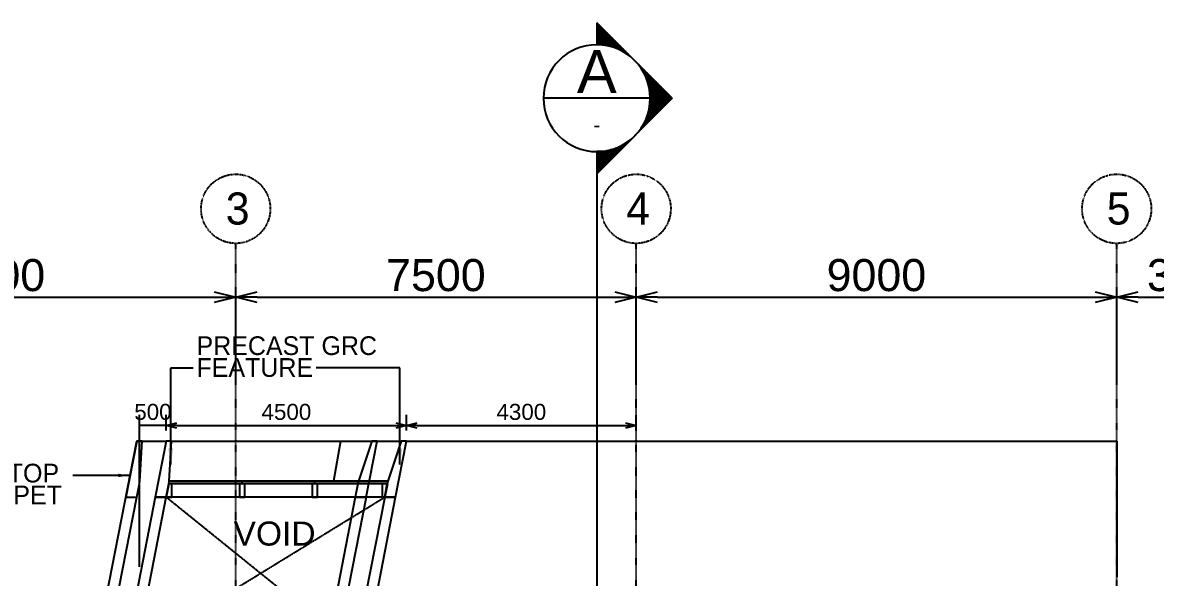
# Model space of a CAD drawing. Header units: millimetres. Extents: x 464 to 50148, y 310 to 56051.
# Drawn here: x 17769 to 38983, y 45669 to 56051 of the extents above; entities that cross this region are included whole.
import ezdxf
from ezdxf.enums import TextEntityAlignment as Align

# ---------------------------------------------------------------- set-up
doc = ezdxf.new("R2010")
doc.units = ezdxf.units.MM
doc.linetypes.add('CENTER', pattern=[50.8, 31.75, -6.35, 6.35, -6.35])
doc.linetypes.add('DASHDOT', pattern=[1, 0.5, -0.25, 0, -0.25])
doc.layers.get('0').update_dxf_attribs({"color": 8})
doc.layers.get('Defpoints').update_dxf_attribs({"color": 8})
for name, color, linetype in [('DLN020__', 8, 'DASHDOT'), ('DLN030', 8, 'Continuous'), ('DLN030_1', 8, 'Continuous'), ('DLN040__', 8, 'Continuous'), ('DLN041__', 8, 'Continuous'), ('DLN052__', 8, 'Continuous'), ('DLN210__', 8, 'Continuous'), ('DLN220__', 8, 'Continuous'), ('DLN280__', 8, 'Continuous'), ('DLN314__', 8, 'Continuous'), ('DLN327__', 8, 'CENTER'), ('MARK', 8, 'Continuous')]:
    doc.layers.add(name, color=color, linetype=linetype)
doc.styles.add('A_IAS_GRID$0$Standard', font='txt')
doc.styles.add('ROMANS', font='swissl.ttf')
doc.styles.add('SWIS721LT450', font='swissl.ttf')
doc.styles.add('SWIS721LT750', font='swissl.ttf')
doc.dimstyles.new('INTDIM', dxfattribs={"dimscale": 200, "dimtxt": 2.25, "dimasz": 1.5, "dimexe": 1, "dimexo": 0, "dimgap": 1, "dimtad": 1, "dimdec": 0, "dimrnd": 1, "dimzin": 1, "dimdsep": 46, "dimtxsty": 'SWIS721LT450', "dimcen": 1, "dimclrd": 256, "dimclre": 256, "dimclrt": 256, "dimaunit": 1, "dimadec": 3, "dimazin": 0, "dimtfac": 1, "dimtdec": 0, "dimtix": 1, "dimtmove": 2, "dimatfit": 0, "dimfxl": 1, "dimtolj": 1, "dimtzin": 0, "dimarcsym": 0})

# ---------------------------------------------------------------- blocks, each defined once
blk = doc.blocks.new('DIMARR')
for p, q in [((-1, 0.25), (0, 0)), ((-1, 0), (0, 0)), ((0, 0), (-1, -0.25))]:
    blk.add_line(p, q)
blk = doc.blocks.new('*D91')
at = {"layer": 'Defpoints', "color": 0, "transparency": 16777216}
for p in [(21759, 50914), (12759, 49205), (21759, 49205)]:
    blk.add_point(p, dxfattribs=at)
at = {"layer": 'DLN030_1', "lineweight": -2, "transparency": 16777216}
for p, q in [((12759, 49405), (12759, 51114)), ((21759, 49405), (21759, 51114)), ((13159, 50914), (21359, 50914))]:
    blk.add_line(p, q, dxfattribs=at)
at = {"layer": 'DLN030_1', "lineweight": -2, "transparency": 16777216, "xscale": 400, "yscale": 400, "zscale": 400, "rotation": 180}
blk.add_blockref('DIMARR', (12759, 50914), dxfattribs=at)
at = {"layer": 'DLN030_1', "lineweight": -2, "transparency": 16777216, "xscale": 400, "yscale": 400, "zscale": 400}
blk.add_blockref('DIMARR', (21759, 50914), dxfattribs=at)
at = {"layer": 'DLN030_1', "transparency": 16777216, "insert": (17259, 51322), "char_height": 600, "attachment_point": 5, "style": 'SWIS721LT450'}
blk.add_mtext('\\A1;9000', dxfattribs=at)
blk = doc.blocks.new('*D92')
at = {"layer": 'Defpoints', "color": 0, "transparency": 16777216}
for p in [(29259, 50914), (29259, 49505), (21759, 49205)]:
    blk.add_point(p, dxfattribs=at)
at = {"layer": 'DLN030_1', "lineweight": -2, "transparency": 16777216}
for p, q in [((21759, 49405), (21759, 51114)), ((29259, 49705), (29259, 51114)), ((22159, 50914), (28859, 50914))]:
    blk.add_line(p, q, dxfattribs=at)
at = {"layer": 'DLN030_1', "lineweight": -2, "transparency": 16777216, "xscale": 400, "yscale": 400, "zscale": 400, "rotation": 180}
blk.add_blockref('DIMARR', (21759, 50914), dxfattribs=at)
at = {"layer": 'DLN030_1', "lineweight": -2, "transparency": 16777216, "xscale": 400, "yscale": 400, "zscale": 400}
blk.add_blockref('DIMARR', (29259, 50914), dxfattribs=at)
at = {"layer": 'DLN030_1', "transparency": 16777216, "insert": (25509, 51322), "char_height": 600, "attachment_point": 5, "style": 'SWIS721LT450'}
blk.add_mtext('\\A1;7500', dxfattribs=at)
blk = doc.blocks.new('*D93')
at = {"layer": 'Defpoints', "color": 0, "transparency": 16777216}
for p in [(38259, 50914), (29259, 49205), (38259, 49205)]:
    blk.add_point(p, dxfattribs=at)
at = {"layer": 'DLN030_1', "lineweight": -2, "transparency": 16777216}
for p, q in [((29259, 49405), (29259, 51114)), ((38259, 49405), (38259, 51114)), ((29659, 50914), (37859, 50914))]:
    blk.add_line(p, q, dxfattribs=at)
at = {"layer": 'DLN030_1', "lineweight": -2, "transparency": 16777216, "xscale": 400, "yscale": 400, "zscale": 400, "rotation": 180}
blk.add_blockref('DIMARR', (29259, 50914), dxfattribs=at)
at = {"layer": 'DLN030_1', "lineweight": -2, "transparency": 16777216, "xscale": 400, "yscale": 400, "zscale": 400}
blk.add_blockref('DIMARR', (38259, 50914), dxfattribs=at)
at = {"layer": 'DLN030_1', "transparency": 16777216, "insert": (33759, 51322), "char_height": 600, "attachment_point": 5, "style": 'SWIS721LT450'}
blk.add_mtext('\\A1;9000', dxfattribs=at)
blk = doc.blocks.new('*D94')
at = {"layer": 'Defpoints', "color": 0, "transparency": 16777216}
for p in [(41259, 50914), (38259, 49205), (41259, 49205)]:
    blk.add_point(p, dxfattribs=at)
at = {"layer": 'DLN030_1', "lineweight": -2, "transparency": 16777216}
for p, q in [((38259, 49405), (38259, 51114)), ((41259, 49405), (41259, 51114)), ((38659, 50914), (40859, 50914))]:
    blk.add_line(p, q, dxfattribs=at)
at = {"layer": 'DLN030_1', "lineweight": -2, "transparency": 16777216, "xscale": 400, "yscale": 400, "zscale": 400, "rotation": 180}
blk.add_blockref('DIMARR', (38259, 50914), dxfattribs=at)
at = {"layer": 'DLN030_1', "lineweight": -2, "transparency": 16777216, "xscale": 400, "yscale": 400, "zscale": 400}
blk.add_blockref('DIMARR', (41259, 50914), dxfattribs=at)
at = {"layer": 'DLN030_1', "transparency": 16777216, "insert": (39759, 51322), "char_height": 600, "attachment_point": 5, "style": 'SWIS721LT450'}
blk.add_mtext('\\A1;3000', dxfattribs=at)
blk = doc.blocks.new('*X14')
for p, q in [((75912, 55212), (75922, 55212)), ((75762, 55062), (75922, 55062)), ((75775, 55075), (75922, 55075)), ((75787, 55088), (75922, 55088)), ((75800, 55100), (75922, 55100)), ((75812, 55112), (75922, 55112)), ((75825, 55125), (75922, 55125)), ((75837, 55138), (75922, 55138)), ((75850, 55150), (75922, 55150)), ((75862, 55162), (75922, 55162)), ((75875, 55175), (75922, 55175)), ((75887, 55188), (75922, 55188)), ((75900, 55200), (75922, 55200)), ((75600, 54900), (75788, 54900)), ((75612, 54912), (75922, 54912)), ((75625, 54925), (75922, 54925)), ((75637, 54938), (75922, 54938)), ((75650, 54950), (75922, 54950)), ((75662, 54962), (75922, 54962)), ((75675, 54975), (75922, 54975)), ((75687, 54988), (75922, 54988)), ((75700, 55000), (75922, 55000)), ((75712, 55012), (75922, 55012)), ((75725, 55025), (75922, 55025)), ((75737, 55038), (75922, 55038)), ((75750, 55050), (75922, 55050)), ((75437, 54738), (75441, 54738)), ((75450, 54750), (75457, 54750)), ((75462, 54762), (75473, 54762)), ((75475, 54775), (75490, 54775)), ((75487, 54788), (75508, 54788)), ((75500, 54800), (75528, 54800)), ((75512, 54812), (75549, 54812)), ((75525, 54825), (75571, 54825)), ((75537, 54838), (75596, 54838)), ((75550, 54850), (75623, 54850)), ((75562, 54862), (75654, 54862)), ((75575, 54875), (75689, 54875)), ((75587, 54888), (75732, 54888)), ((75275, 54575), (75296, 54575)), ((75287, 54588), (75305, 54588)), ((75300, 54600), (75313, 54600)), ((75312, 54612), (75323, 54612)), ((75325, 54625), (75332, 54625)), ((75337, 54638), (75342, 54638)), ((75350, 54650), (75353, 54650)), ((75362, 54662), (75364, 54662)), ((75375, 54675), (75375, 54675)), ((75400, 54700), (75400, 54700)), ((75412, 54712), (75413, 54712)), ((75425, 54725), (75427, 54725)), ((75125, 54425), (75220, 54425)), ((75137, 54438), (75225, 54438)), ((75150, 54450), (75230, 54450)), ((75162, 54462), (75235, 54462)), ((75175, 54475), (75241, 54475)), ((75187, 54488), (75247, 54488)), ((75200, 54500), (75253, 54500)), ((75212, 54512), (75259, 54512)), ((75225, 54525), (75266, 54525)), ((75237, 54538), (75273, 54538)), ((75250, 54550), (75280, 54550)), ((75262, 54562), (75288, 54562)), ((74962, 54262), (75179, 54262)), ((74975, 54275), (75181, 54275)), ((74987, 54288), (75183, 54288)), ((75000, 54300), (75185, 54300)), ((75012, 54312), (75188, 54312)), ((75025, 54325), (75190, 54325)), ((75037, 54338), (75193, 54338)), ((75050, 54350), (75196, 54350)), ((75062, 54362), (75200, 54362)), ((75075, 54375), (75203, 54375)), ((75087, 54388), (75207, 54388)), ((75100, 54400), (75211, 54400)), ((75112, 54412), (75215, 54412)), ((74862, 54162), (75172, 54162)), ((74874, 54150), (75172, 54150)), ((74875, 54175), (75172, 54175)), ((74886, 54138), (75173, 54138)), ((74887, 54188), (75173, 54188)), ((74899, 54125), (75173, 54125)), ((74900, 54200), (75173, 54200)), ((74911, 54112), (75174, 54112)), ((74912, 54212), (75174, 54212)), ((74924, 54100), (75175, 54100)), ((74925, 54225), (75175, 54225)), ((74937, 54238), (75176, 54238)), ((74950, 54250), (75178, 54250)), ((74936, 54088), (75176, 54088)), ((74949, 54075), (75177, 54075)), ((74961, 54062), (75179, 54062)), ((74974, 54050), (75181, 54050)), ((74986, 54038), (75183, 54038)), ((74999, 54025), (75185, 54025)), ((75011, 54012), (75187, 54012)), ((75024, 54000), (75190, 54000)), ((75036, 53988), (75193, 53988)), ((75049, 53975), (75196, 53975)), ((75061, 53962), (75199, 53962)), ((75074, 53950), (75203, 53950)), ((75086, 53938), (75207, 53938)), ((75099, 53925), (75211, 53925)), ((75111, 53912), (75215, 53912)), ((75124, 53900), (75220, 53900)), ((75136, 53888), (75224, 53888)), ((75149, 53875), (75229, 53875)), ((75161, 53862), (75235, 53862)), ((75174, 53850), (75240, 53850)), ((75186, 53838), (75246, 53838)), ((75199, 53825), (75252, 53825)), ((75211, 53812), (75259, 53812)), ((75224, 53800), (75266, 53800)), ((75236, 53788), (75273, 53788)), ((75249, 53775), (75280, 53775)), ((75261, 53762), (75288, 53762)), ((75274, 53750), (75296, 53750)), ((75286, 53738), (75304, 53738)), ((75299, 53725), (75313, 53725)), ((75311, 53712), (75322, 53712)), ((75324, 53700), (75332, 53700)), ((75336, 53688), (75342, 53688)), ((75349, 53675), (75352, 53675)), ((75361, 53662), (75363, 53662)), ((75374, 53650), (75374, 53650)), ((75399, 53625), (75399, 53625)), ((75411, 53612), (75412, 53612)), ((75424, 53600), (75426, 53600)), ((75436, 53588), (75440, 53588)), ((75449, 53575), (75456, 53575)), ((75461, 53562), (75472, 53562)), ((75474, 53550), (75489, 53550)), ((75486, 53538), (75507, 53538)), ((75499, 53525), (75527, 53525)), ((75511, 53512), (75548, 53512)), ((75524, 53500), (75570, 53500)), ((75536, 53488), (75595, 53488)), ((75549, 53475), (75622, 53475)), ((75561, 53462), (75652, 53462)), ((75574, 53450), (75687, 53450)), ((75586, 53438), (75729, 53438)), ((75599, 53425), (75784, 53425)), ((75611, 53412), (75900, 53412)), ((75624, 53400), (75922, 53400)), ((75636, 53388), (75922, 53388)), ((75649, 53375), (75922, 53375)), ((75661, 53362), (75922, 53362)), ((75674, 53350), (75922, 53350)), ((75686, 53338), (75922, 53338)), ((75699, 53325), (75922, 53325)), ((75711, 53312), (75922, 53312)), ((75724, 53300), (75922, 53300)), ((75736, 53288), (75922, 53288)), ((75749, 53275), (75922, 53275)), ((75761, 53262), (75922, 53262)), ((75774, 53250), (75922, 53250)), ((75786, 53238), (75922, 53238)), ((75799, 53225), (75922, 53225)), ((75811, 53212), (75922, 53212)), ((75824, 53200), (75922, 53200)), ((75836, 53188), (75922, 53188)), ((75849, 53175), (75922, 53175)), ((75861, 53162), (75922, 53162)), ((75874, 53150), (75922, 53150)), ((75886, 53138), (75922, 53138)), ((75899, 53125), (75922, 53125)), ((75911, 53112), (75922, 53112))]:
    blk.add_line(p, q)
blk = doc.blocks.new('SECUR')
at = {"layer": 'MARK'}
for p, q in [((0, 3.414), (0, 3)), ((1.414, 2), (0, 3.414)), ((1, 2), (-1, 2)), ((1.414, 2), (0, 0.586)), ((0, 1), (0, 0))]:
    blk.add_line(p, q, dxfattribs=at)
for start, end in [(90, 270), (270, 90)]:
    blk.add_arc((0, 2), 1, start, end, dxfattribs=at)
at = {"layer": 'MARK', "xscale": 0.001333333333604969, "yscale": 0.001333333333604969, "zscale": 0.001333333333604969, "rotation": 180}
blk.add_blockref('*X14', (101.23, 74.216), dxfattribs=at)
at = {"layer": 'MARK', "style": 'ROMANS'}
for tag, height, p in [('SECUR1', 0.8, (0, 2.5)), ('SECUR2', 0.267, (0, 1.5))]:
    blk.add_attdef(tag, text='', height=height, dxfattribs=at).set_placement(p, align=Align.MIDDLE)
blk = doc.blocks.new('MAGENTA')
at = {"layer": 'DLN314__'}
blk.add_line((-212508, -468222), (-212508, -468172), dxfattribs=at)
blk.add_lwpolyline([(-212458, -468472), (-212458, -468222), (-212558, -468222), (-212558, -468472)], close=True, dxfattribs=at)
blk = doc.blocks.new('*D181')
at = {"layer": 'Defpoints', "color": 0, "transparency": 16777216}
for p in [(24959, 48510), (20459, 48219), (24959, 48219)]:
    blk.add_point(p, dxfattribs=at)
at = {"layer": 'DLN030', "lineweight": -2, "transparency": 16777216}
for p, q in [((20459, 48419), (20459, 48710)), ((24959, 48419), (24959, 48710)), ((20659, 48510), (24759, 48510))]:
    blk.add_line(p, q, dxfattribs=at)
at = {"layer": 'DLN030', "lineweight": -2, "transparency": 16777216, "xscale": 200, "yscale": 200, "zscale": 200, "rotation": 180}
blk.add_blockref('DIMARR', (20459, 48510), dxfattribs=at)
at = {"layer": 'DLN030', "lineweight": -2, "transparency": 16777216, "xscale": 200, "yscale": 200, "zscale": 200}
blk.add_blockref('DIMARR', (24959, 48510), dxfattribs=at)
at = {"layer": 'DLN030', "transparency": 16777216, "insert": (22709, 48764), "char_height": 300, "attachment_point": 5, "style": 'SWIS721LT450'}
blk.add_mtext('\\A1;4500', dxfattribs=at)
blk = doc.blocks.new('*D182')
at = {"layer": 'Defpoints', "color": 0, "transparency": 16777216}
for p in [(19959, 48510), (20459, 48219), (19959, 45669)]:
    blk.add_point(p, dxfattribs=at)
at = {"layer": 'DLN030', "lineweight": -2, "transparency": 16777216}
for p, q in [((19959, 45869), (19959, 48710)), ((20459, 48419), (20459, 48710)), ((20459, 48510), (19959, 48510))]:
    blk.add_line(p, q, dxfattribs=at)
at = {"layer": 'DLN030', "transparency": 16777216, "insert": (20209, 48764), "char_height": 300, "attachment_point": 5, "style": 'SWIS721LT450'}
blk.add_mtext('\\A1;500', dxfattribs=at)
blk = doc.blocks.new('*D183')
at = {"layer": 'Defpoints', "color": 0, "transparency": 16777216}
for p in [(29259, 48510), (24959, 48219), (29259, 48219)]:
    blk.add_point(p, dxfattribs=at)
at = {"layer": 'DLN030', "lineweight": -2, "transparency": 16777216}
for p, q in [((24959, 48419), (24959, 48710)), ((29259, 48419), (29259, 48710)), ((25159, 48510), (29059, 48510))]:
    blk.add_line(p, q, dxfattribs=at)
at = {"layer": 'DLN030', "lineweight": -2, "transparency": 16777216, "xscale": 200, "yscale": 200, "zscale": 200, "rotation": 180}
blk.add_blockref('DIMARR', (24959, 48510), dxfattribs=at)
at = {"layer": 'DLN030', "lineweight": -2, "transparency": 16777216, "xscale": 200, "yscale": 200, "zscale": 200}
blk.add_blockref('DIMARR', (29259, 48510), dxfattribs=at)
at = {"layer": 'DLN030', "transparency": 16777216, "insert": (27109, 48764), "char_height": 300, "attachment_point": 5, "style": 'SWIS721LT450'}
blk.add_mtext('\\A1;4300', dxfattribs=at)

msp = doc.modelspace()

# ---------------------------------------------------------------- linework, layer by layer
at = {"layer": 'DLN020__'}
for p, q in [((21759.5, 6669.5), (21759.5, 51919.5)), ((29259.5, 6669.5), (29259.5, 51919.5)), ((38259.5, 6669.5), (38259.5, 51919.5))]:
    msp.add_line(p, q, dxfattribs=at)
for centre in [(21759.5, 52567.1), (29259.5, 52567.1), (38259.5, 52567.1)]:
    msp.add_circle(centre, 647.6, dxfattribs=at)
at = {"layer": 'DLN052__', "ltscale": 0.05}
msp.add_line((28522.5, 52636.5), (28522.5, 37020.9), dxfattribs=at)
at = {"layer": 'DLN210__'}
for p, q in [((20559.5, 48219.5), (24859.5, 48219.5)), ((23722, 48219.5), (23588, 47469.5)), ((24959.5, 48219.5), (38259.5, 48219.5)), ((38259.5, 48219.5), (38259.5, 45669.5))]:
    msp.add_line(p, q, dxfattribs=at)
for points in [[(20506.4, 47419.5), (20516.2, 47469.5), (20559.5, 48219.5), (20459.5, 48219.5), (20253.6, 47169.5), (20457.4, 47169.5)], [(24959.5, 48219.5), (24859.5, 48219.5), (24608.6, 47469.5), (24598.8, 47419.5), (24599.8, 47419.5), (24549.8, 47169.5), (24753.6, 47169.5)]]:
    msp.add_lwpolyline(points, close=True, dxfattribs=at)
at = {"layer": 'DLN220__', "ltscale": 0.05}
for p, q in [((18386.8, 39419.5), (19906.4, 47169.5)), ((23998.8, 47169.5), (22400.7, 39019.5)), ((24202.6, 47169.5), (22663.4, 39319.5))]:
    msp.add_line(p, q, dxfattribs=at)
msp.add_lwpolyline([(18183, 39419.5), (19908.5, 48219.5), (20459.5, 48219.5)], dxfattribs=at)
for points in [[(19955.4, 47419.5), (19965.2, 47469.5), (20008.5, 48219.5), (19908.5, 48219.5), (19702.6, 47169.5), (19906.4, 47169.5)], [(24408.5, 48219.5), (24308.5, 48219.5), (24057.6, 47469.5), (24047.8, 47419.5), (24048.8, 47419.5), (23998.8, 47169.5), (24202.6, 47169.5)]]:
    msp.add_lwpolyline(points, close=True, dxfattribs=at)
at = {"layer": 'DLN280__'}
for p, q in [((20253.6, 47169.5), (19900.6, 45369.5)), ((20104.4, 45369.5), (20457.4, 47169.5)), ((20457.4, 47169.5), (20253.6, 47169.5))]:
    msp.add_line(p, q, dxfattribs=at)
msp.add_lwpolyline([(24753.6, 47169.5), (24549.8, 47169.5), (24196.8, 45369.5), (24400.6, 45369.5), (24449.6, 45619.5)], close=True, dxfattribs=at)
at = {"layer": 'DLN314__'}
for p, q in [((24598.8, 47419.5), (20506.4, 47419.5)), ((20516.2, 47469.5), (24608.6, 47469.5)), ((24608.6, 47469.5), (20516.2, 47469.5)), ((24549.8, 47169.5), (20457.4, 47169.5))]:
    msp.add_line(p, q, dxfattribs=at)
for points in [[(20566.2, 47169.5), (20566.2, 47419.5), (20506.4, 47419.5), (20457.4, 47169.5)], [(24549.8, 47169.5), (24598.8, 47419.5), (24499.8, 47419.5), (24499.8, 47169.5)]]:
    msp.add_lwpolyline(points, close=True, dxfattribs=at)
at = {"layer": 'DLN327__', "ltscale": 0.02}
for p, q in [((19898.6, 44319.5), (24549.8, 47169.5)), ((23990.9, 44319.5), (20457.4, 47169.5))]:
    msp.add_line(p, q, dxfattribs=at)

# ---------------------------------------------------------------- block references
at = {"layer": 'DLN052__', "ltscale": 0.05, "xscale": 1000, "yscale": 1000, "zscale": 1000}
msp.add_blockref('SECUR', (28522.5, 52636.5), dxfattribs=at).add_auto_attribs({'SECUR1': 'A', 'SECUR2': '-'})
at = {"layer": 'DLN314__'}
for p in [(234387.9, 515641.5), (235752, 515641.5)]:
    msp.add_blockref('MAGENTA', p, dxfattribs=at)

# ---------------------------------------------------------------- texts
at = {"layer": 'DLN020__', "char_height": 600, "width": 17069.008, "attachment_point": 1, "style": 'A_IAS_GRID$0$Standard'}
for s, insert in [('3', (21572.7, 52872.4)), ('4', (29072.7, 52872.4)), ('5', (38072.7, 52872.4))]:
    msp.add_mtext(s, dxfattribs=dict(at, insert=insert))
at = {"layer": 'DLN040__', "char_height": 350, "attachment_point": 7, "line_spacing_factor": 0.7, "style": 'SWIS721LT750'}
for s, insert, width in [('{\\fUnivers|b0|i0|c0|p34;PRECAST GRC FEATURE}', (21025.2, 49416.9), 4317.27), ('{\\fUnivers|b0|i0|c0|p34;LINE OF TOP OF PARAPET ABOVE}', (15539.8, 46623.8), 3529.743)]:
    msp.add_mtext(s, dxfattribs=dict(at, insert=insert, width=width))
at = {"layer": 'DLN041__', "insert": (21719.2, 46257.8), "char_height": 450, "width": 7093.931, "attachment_point": 7, "style": 'SWIS721LT750'}
msp.add_mtext('VOID', dxfattribs=at)

# ---------------------------------------------------------------- dimensions: what is measured, and where the dimension line sits
at = {"layer": 'DLN030'}
for base, p1, p2, picture, middle in [((19959.5, 48510.2), (20459.5, 48219.5), (19959.5, 45669.5), '*D182', (20209.5, 48764.3)), ((24959.5, 48510.2), (20459.5, 48219.5), (24959.5, 48219.5), '*D181', (22709.5, 48764.3)), ((29259.5, 48510.2), (24959.5, 48219.5), (29259.5, 48219.5), '*D183', (27109.5, 48764.3))]:
    dim = msp.add_linear_dim(base=base, p1=p1, p2=p2, dimstyle='INTDIM', override={"dimscale": 1, "dimtxt": 300, "dimasz": 200, "dimexe": 200, "dimexo": 200, "dimgap": 100, "dimrnd": 0, "dimzin": 0, "dimblk": 'DIMARR', "dimcen": 200, "dimclrt": 256}, dxfattribs=at)
    dim.commit()
    dim.dimension.update_dxf_attribs({"geometry": picture, "text_midpoint": middle})
at = {"layer": 'DLN030_1'}
for base, p1, p2, picture, middle in [((21759.5, 50913.5), (12759.5, 49205.3), (21759.5, 49205.3), '*D91', (17259.5, 51321.9)), ((29259.5, 50913.5), (21759.5, 49205.3), (29259.5, 49505.3), '*D92', (25509.5, 51321.9)), ((38259.5, 50913.5), (29259.5, 49205.3), (38259.5, 49205.3), '*D93', (33759.5, 51321.9)), ((41259.5, 50913.5), (38259.5, 49205.3), (41259.5, 49205.3), '*D94', (39759.5, 51321.9))]:
    dim = msp.add_linear_dim(base=base, p1=p1, p2=p2, angle=360, dimstyle='INTDIM', override={"dimscale": 1, "dimtxt": 600, "dimasz": 400, "dimexe": 200, "dimexo": 200, "dimgap": 100, "dimrnd": 0, "dimzin": 0, "dimblk": 'DIMARR', "dimcen": 200, "dimclrt": 256}, dxfattribs=at)
    dim.commit()
    dim.dimension.update_dxf_attribs({"geometry": picture, "text_midpoint": middle})

# ---------------------------------------------------------------- leaders
at = {"layer": 'DLN040__'}
for points, override in [([(20543.2, 47781), (20543.2, 49592.6), (20963.1, 49592.6)], {"dimtad": 0}), ([(24832.8, 47781), (24832.8, 49592.6), (23264.8, 49592.6)], {"dimtad": 0}), ([(19758.6, 47576.5), (18710.4, 47576.5)], {"dimscale": 1, "dimtxt": 300, "dimasz": 200, "dimexe": 200, "dimexo": 200, "dimgap": 100, "dimtad": 0, "dimrnd": 0, "dimzin": 0, "dimcen": 200, "dimclrt": 256})]:
    msp.add_leader(points, dimstyle='INTDIM', override=override, dxfattribs=at)

doc.saveas('drawing.dxf')
